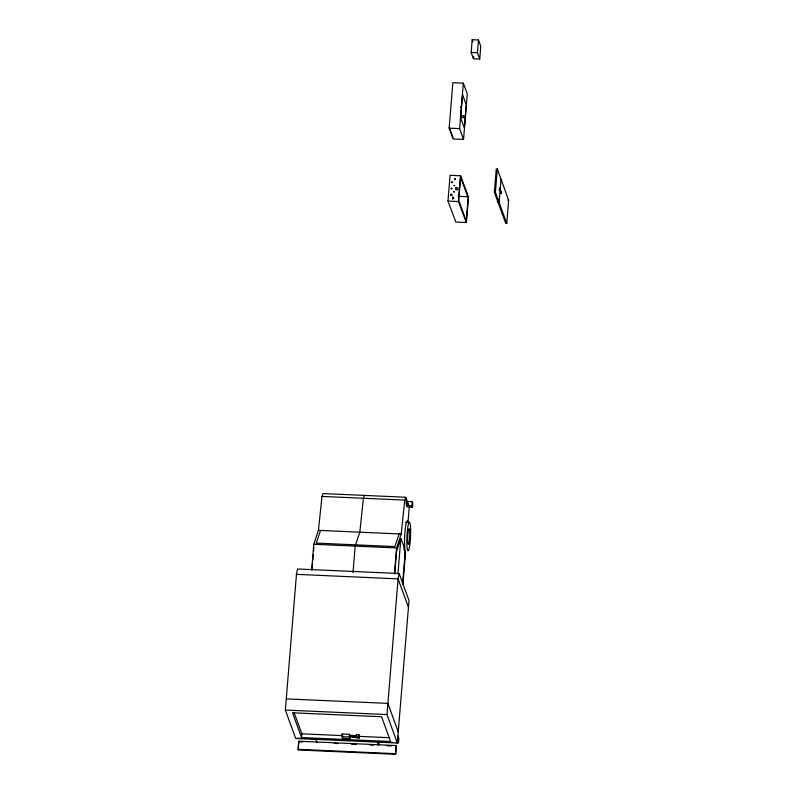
<?xml version="1.0" encoding="UTF-8"?>
<svg xmlns="http://www.w3.org/2000/svg" width="794" height="794" viewBox="0 0 794 794"><rect width="100%" height="100%" fill="white"/><g stroke="black" fill="none" stroke-linecap="round" stroke-linejoin="round"><path stroke-width="1.19" d="M285.344 710.044L296.46 574.34L297.472 568.99L399.094 573.516L409.009 600.522L397.328 743.025L295.696 738.499L285.344 710.044L386.976 714.57L397.328 743.025M311.705 569.566L313.779 544.267L318.434 530.342L322.007 496.419L322.979 493.57L405.754 497.252L409.277 506.939L408.007 522.442L405.655 522.343M311.973 570.291L312.459 564.256M312.757 560.713L313.243 554.688M313.541 551.135L313.838 547.513M298.078 749.338L298.743 741.209L396.186 745.546L395.749 754.3L298.306 749.953L298.078 749.338L395.521 753.685L395.749 754.3M298.306 749.953L298.743 741.209M301.541 737.547L292.529 712.794L381.586 716.764L390.598 741.517L301.541 737.547L301.839 733.815L294.058 712.436M352.993 572.613L355.166 546.113L359.811 532.188L363.394 498.265L364.367 495.416M349.965 736.852L349.817 738.638L342.482 738.321L342.105 733.993L349.439 734.321L350.035 735.959M342.333 734.986L342.373 736.574L342.472 735.353M342.482 738.321L342.631 736.524M349.817 738.638L349.439 734.321M356.486 735.978L356.387 737.199L349.37 736.524L349.469 735.304L356.347 735.611M356.169 736.941L356.357 734.728L359.037 734.847L359.225 738.083L356.546 737.963L356.169 736.941L358.858 737.06L359.225 738.083M358.858 737.06L359.037 734.847M378.847 744.941L379.125 741.586M394.479 573.248L396.553 547.959L401.198 534.025L404.771 500.101L405.754 497.252M394.737 573.973L396.603 551.195L400.831 538.55L403.431 544.843M397.943 573.734L400.831 538.55M386.976 714.57L398.092 578.876L399.094 573.516M406.449 499.178L406.081 503.664L407.312 507.048L407.679 502.562M406.905 505.917L407.272 501.431L412.245 501.659L412.84 503.277L412.503 507.316L408.791 507.148M402.618 583.65L405.009 554.49M402.925 584.414L405.615 551.552L405.079 549.954A15.533 1.935 -87.4 0 1 404.99 531.633A15.533 1.935 -87.4 0 1 407.521 521.013L408.007 522.442M412.503 507.316L411.917 505.699L412.245 501.659M395.521 753.685L396.186 745.546M396.166 742.628L398.519 742.737L398.856 738.599L397.913 735.978M449.146 128.152L452.868 82.705L463.349 83.171L467.279 93.97L463.547 139.416L453.076 138.95L449.146 128.152L459.617 128.618L463.547 139.416M447.985 201.081L450.089 175.305L460.57 175.772L468.44 196.763L466.326 222.538L455.855 222.072L447.985 201.081L458.456 201.547L466.326 222.538M452.6 199.254L452.798 196.892M459.617 128.618L463.349 83.171M458.456 201.547L460.57 175.772M471.15 52.464L472.192 39.7L478.484 39.978L480.777 46.28L479.725 59.044L473.442 58.756L471.15 52.464L477.432 52.741L479.725 59.044M473.442 58.756L473.631 56.443M477.432 52.741L478.484 39.978M494.364 192.208L496.27 168.973L497.312 169.023L508.656 200.187L506.751 223.412L505.709 223.372L494.364 192.208L495.406 192.247L506.751 223.412M495.406 192.247L497.312 169.023M498.265 199.939L498.066 202.391L499.118 202.43L501.024 179.206M450.893 194.431L450.625 195.086L451.31 195.344M320.528 530.432L316.3 543.086L394.886 546.59L399.104 533.935M453.543 191.602C455.786 192.882 452.431 191.562 454.456 191.582M450.714 195.225L451.637 194.937L450.803 194.49M451.329 195.334L451.528 194.56M460.857 106.495L461.473 107.011L460.907 107.498M457.959 196.297L468.44 196.763M507.614 200.148L508.656 200.187M322.007 496.419L404.771 500.101M408.771 505.56L411.917 505.699M318.434 530.342L401.198 534.025M313.779 544.267L396.553 547.959M296.46 574.34L398.092 578.876L408.453 607.331M286.257 698.899L387.889 703.385L398.241 731.889M301.839 733.815L342.7 735.631L342.105 733.993M358.709 736.346L389.665 737.725M349.37 736.524L356.387 737.199M341.886 736.673L349.221 737.001M296.887 738.212L302.812 738.47M311.099 738.837L315.843 739.055M382.043 742.003L392.633 742.479M298.971 741.824L302.583 741.983M334.234 743.392L337.916 743.561M351.444 744.167L356.367 744.385M369.895 744.98L373.587 745.149M386.857 745.745L391.641 745.953M472.192 39.7L472.956 41.804M449.335 127.447L453.046 137.63M451.488 193.905L452.054 195.453M397.566 740.117L398.519 742.737M377.329 742.132L378.5 745.368M356.357 734.728L356.724 735.75M315.833 739.393L317.014 742.628M403.431 544.813L405.009 554.52M500.488 192.575L500.577 193.418L500.706 191.106L500.597 193.617L500.915 191.116L500.806 193.627L500.895 191.314L500.816 193.408L500.647 191.324L500.488 192.575M499.347 189.329L499.456 190.54L499.763 188.019L499.664 190.55L499.585 188.257L499.376 189.28M499.853 189.012C499.585 192.595 499.555 186.62 499.853 189.012M453.999 185.449C454.902 185.865 454.982 185.28 453.989 185.508M462.545 94.585L460.639 117.81L464.351 127.993L466.257 104.768L462.545 94.585M455.905 187.751L455.746 189.766L457.84 189.855L458.009 187.841L455.905 187.751M461.83 115.517L461.661 117.542L463.756 117.631L463.924 115.616L461.83 115.517M460.57 177.012L458.664 200.237L466.296 221.218L468.202 197.994L460.57 177.012M409.664 537.478L409.426 540.406A7.88 0.983 -87.4 0 1 407.749 541.429A7.88 0.983 -87.4 0 1 408.801 528.983A7.88 0.983 -87.4 0 1 409.664 537.478M410.438 538.243L409.982 543.562A14.342 1.787 -87.4 0 1 406.945 545.428A14.342 1.787 -87.4 0 1 408.85 522.77A14.342 1.787 -87.4 0 1 410.438 538.243M452.977 198.014C454.942 198.966 452.947 197.845 452.987 198.004M451.657 182.104C452.163 184.069 453.305 180.804 451.657 182.104M451.141 188.416C451.647 190.381 452.788 187.116 451.141 188.416M454.535 179.067C455.041 181.032 456.183 177.767 454.535 179.067"/></g></svg>
